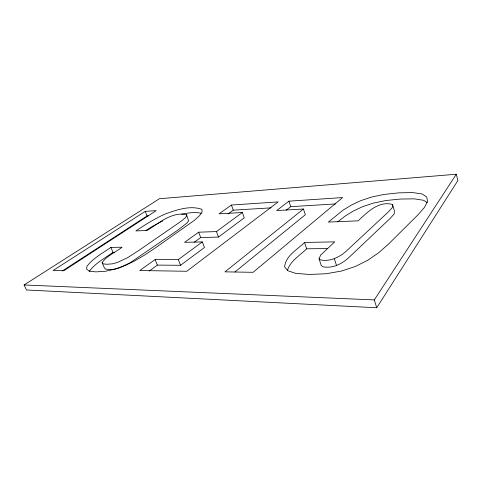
<?xml version="1.0" encoding="UTF-8"?>
<svg xmlns="http://www.w3.org/2000/svg" width="482" height="482" viewBox="0 0 482 482"><rect width="100%" height="100%" fill="white"/><g stroke="black" fill="none" stroke-linecap="round" stroke-linejoin="round"><path stroke-width="0.72" d="M392.583 204.482L392.372 207.519L388.227 212.026L347.938 249.592C340.792 256.563 330.899 261.955 320.638 259.979L319.012 258.768L320.735 254.942L334.737 241.874L304.54 242.452C297.28 249.688 285.742 255.641 284.597 266.823L287.802 270.709L295.647 273.36L309.36 274.451L326.025 273.758L341.461 271.059L355.294 266.504L367.639 260.322L378.515 252.881L388.257 244.314L418.256 214.544L424.522 207.32L427.51 201.392L426.733 196.927L421.925 193.915L412.526 192.565L398.584 192.866L383.895 194.463L371.544 197.066L360.777 200.645L351.505 204.995L343.124 210.116L328.356 222.069L358.144 220.84C367.266 212.273 378.804 200.56 392.583 204.482L394.397 210.833L394.21 213.918L390.095 218.479L350.077 256.4C343.009 263.425 333.104 268.854 322.868 266.757L321.235 265.51L319.012 258.768M287.393 270.541C290.14 261.033 299.931 255.472 306.66 248.802L327.266 248.561M102.1 262.63C106.92 255.683 115.535 252.345 122.085 247.206L110.896 247.399C102.588 253.219 93.134 258.075 86.935 266.323L86.621 269.245L89.411 271.137L95.81 271.878L105.323 271.282L115.078 269.131L124.766 265.648L134.58 260.943L144.347 255.231L154.156 248.754L194.113 220.533L199.391 215.84L202.097 212.044L201.862 209.321C190.239 205.242 177.274 209.706 166.115 213.653C155.391 218.195 145.54 224.467 135.888 230.926L147.124 230.48C158.903 223.274 171.664 211.471 186.57 214.653L188.601 220.925L186.944 223.039L177.695 230.197L129.971 262.883L119.548 267.823L114.421 269.143L109.209 269.522L105.444 269.058L104.353 267.811L102.1 262.63L103.178 263.847L106.938 264.275L112.149 263.859L117.283 262.527L127.742 257.599L138.997 250.339L181.353 221.093L185.01 218.045L186.685 215.96L186.57 214.653M376.725 307.763L457.9 180.527L456.309 174.237L159.422 198.723L24.1 284.97L26.492 289.971L376.725 307.763L374.297 299.912L456.309 174.237M89.206 271.462C95.309 263.13 104.757 258.232 113.023 252.375L114.511 252.357M234.909 271.975L305.335 214.749L303.449 209.007L276.728 210.538L288.881 201.181L342.624 197.566L253.122 272.3L224.974 271.86L303.449 209.007M286.109 210.254L290.712 206.664L335.472 203.94M337.551 221.961L345.004 216.183L353.348 211.032L362.591 206.676L373.327 203.115L385.66 200.554L400.325 199.048L414.261 198.849L423.654 200.295L427.269 202.621M149.137 271.041L157.367 265.106L180.557 265.287L204.47 247.483L202.338 241.922L184.546 242.319L198.65 232.197L216.418 231.577L242.38 212.502L244.29 217.84L218.473 237.06L200.699 237.56L194.27 242.235M242.38 212.502L219.075 213.839L231.42 205.043L278.198 201.898L186.787 271.264L139.738 270.529L155.108 259.575L178.292 259.587L202.338 241.922M228.004 213.954L233.27 210.158L271.131 207.85M62.317 270.968L147.076 215.93L148.54 215.846M145.233 211.369L53.128 270.492L63.859 270.685L156.216 210.64L145.233 211.369L147.076 215.93M145.666 230.643L152.39 226.407L162.832 220.828M181.69 214.171C188.022 212.966 194.903 211.773 201.217 213.261M24.1 284.97L374.297 299.912M110.896 247.399L113.023 252.375M155.108 259.575L157.367 265.106M178.292 259.587L180.557 265.287M198.65 232.197L200.699 237.56M216.418 231.577L218.473 237.06M231.42 205.043L233.27 210.158M304.54 242.452L306.66 248.802M288.881 201.181L290.712 206.664M334.345 258.756L336.55 265.618"/></g></svg>
